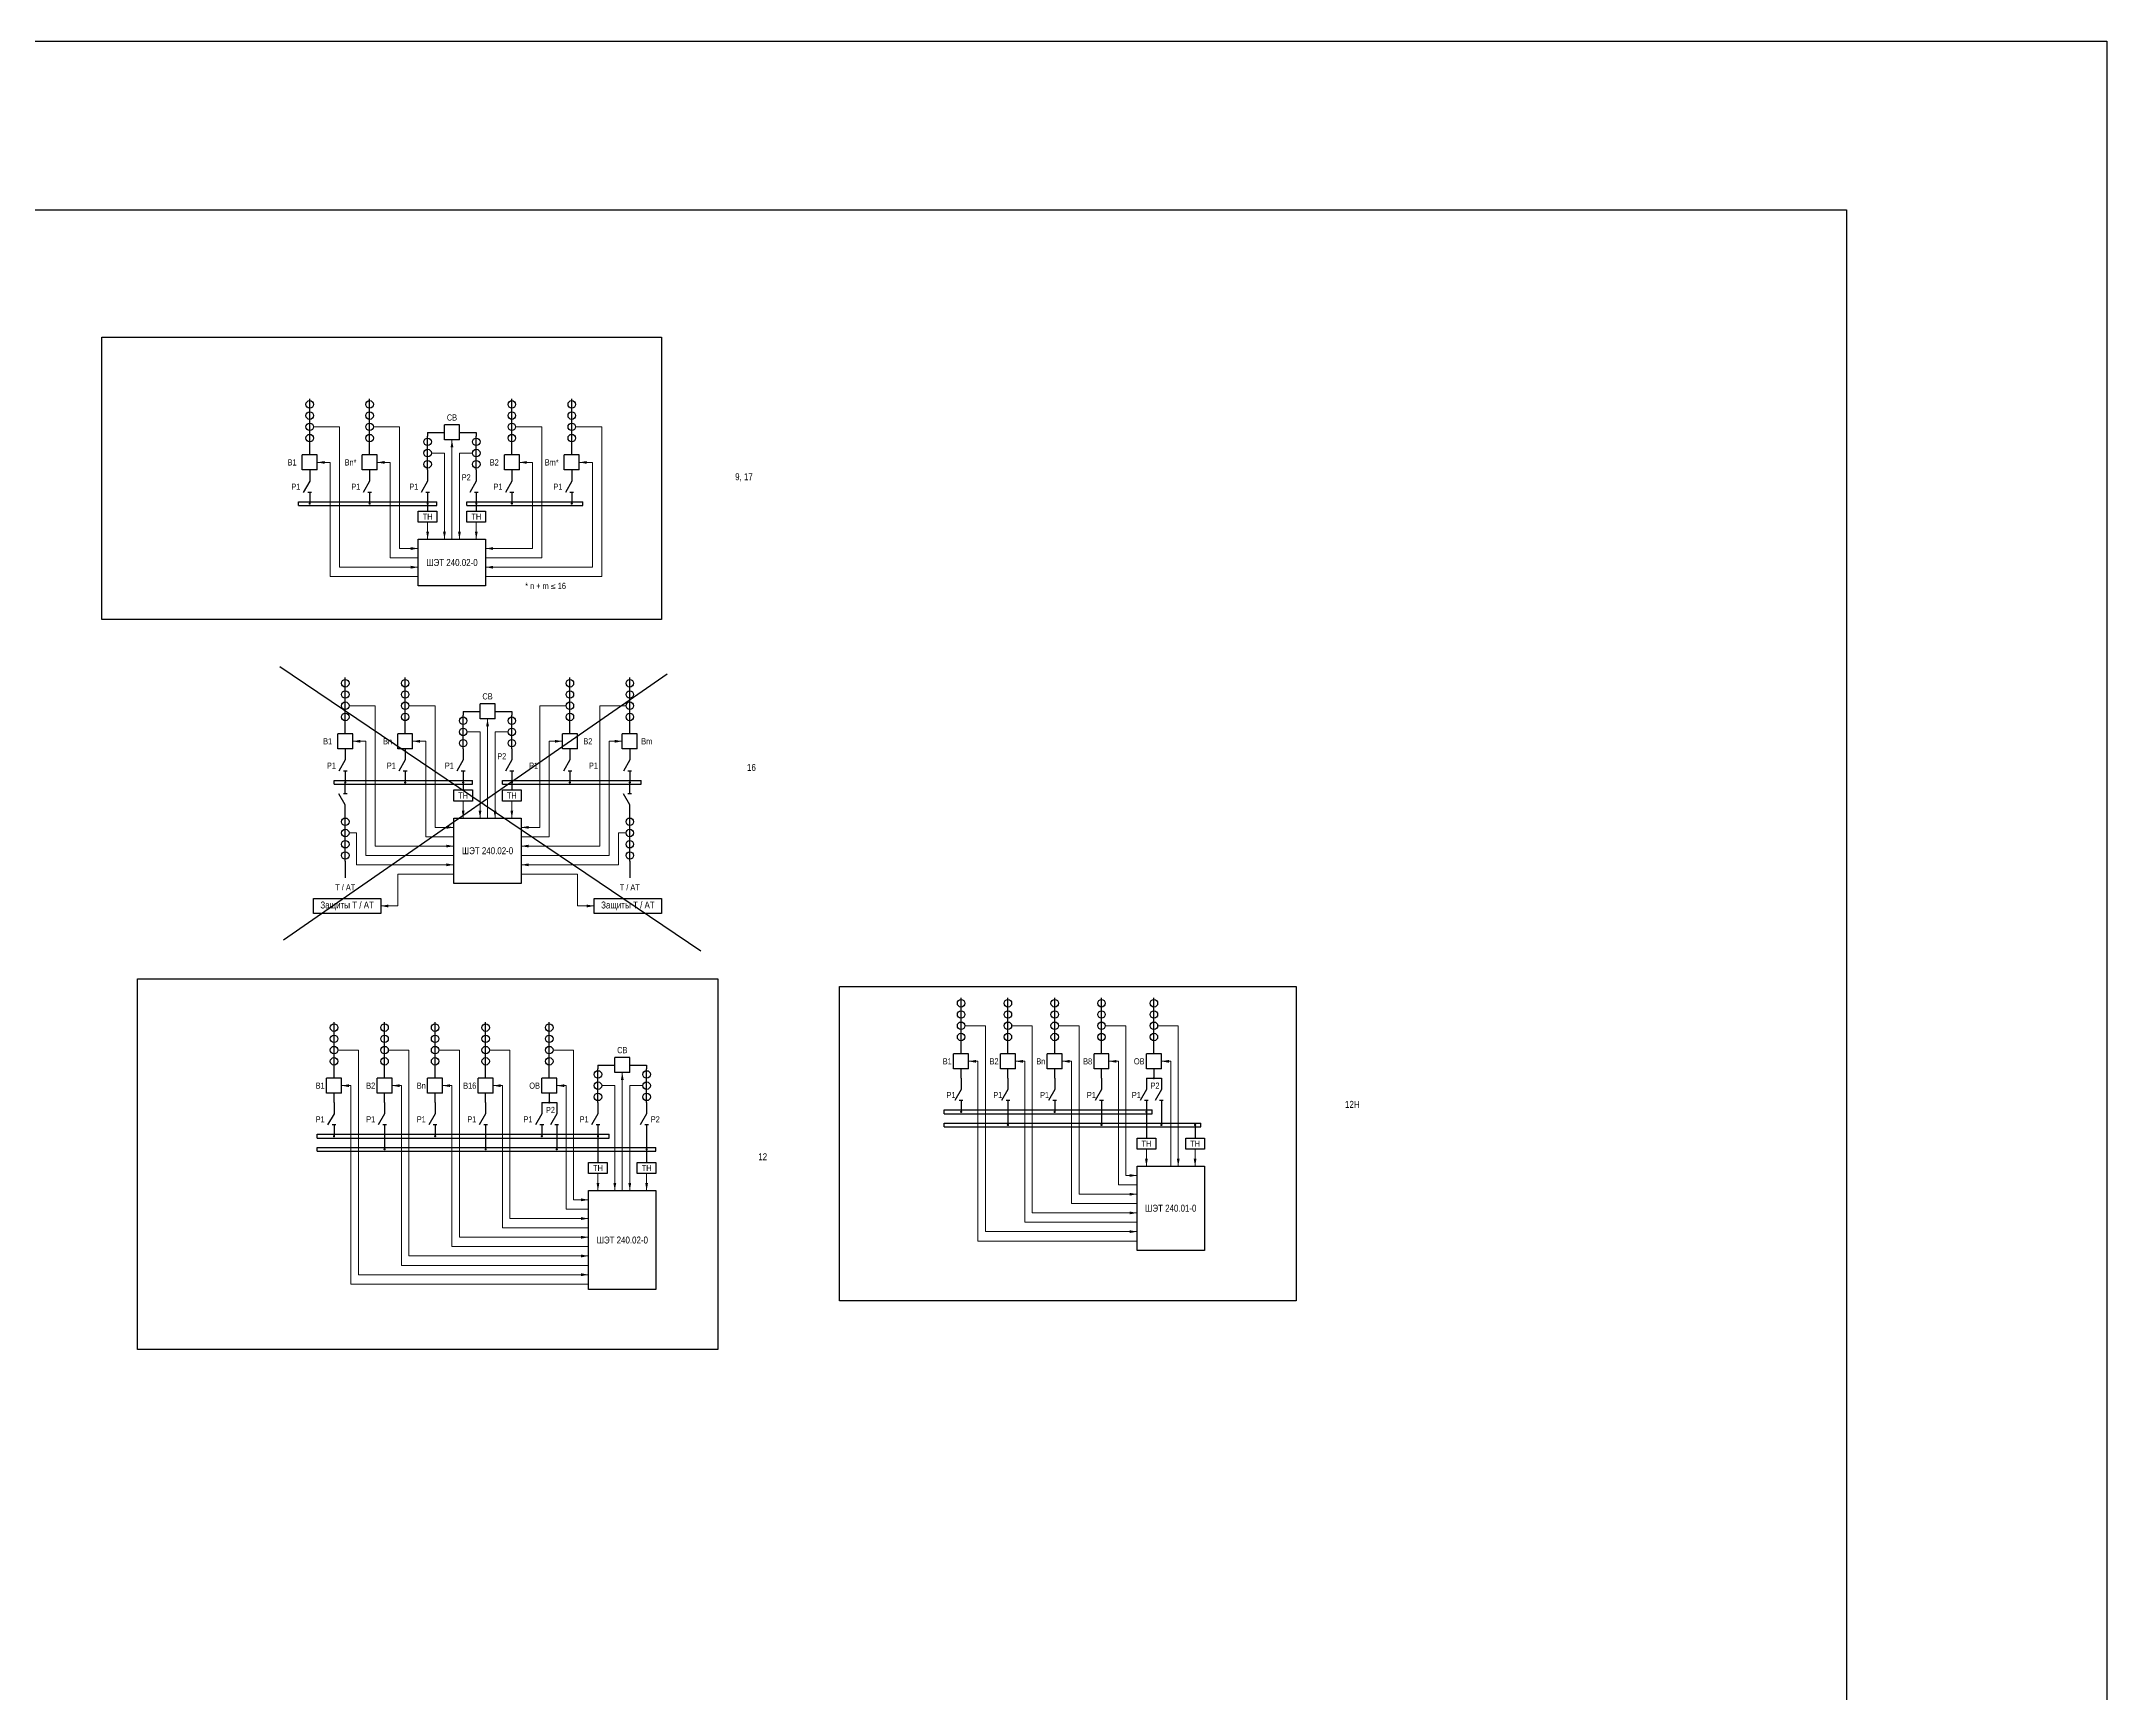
# Model space of a CAD drawing. Header units: millimetres. Extents: x -2550 to 7325, y -3772 to 3128.
# Drawn here: x 2150 to 3253, y 2245 to 3128 of the extents above; entities that cross this region are included whole.
import ezdxf
from ezdxf.enums import TextEntityAlignment as Align

# ---------------------------------------------------------------- set-up
doc = ezdxf.new("R2010")
doc.units = ezdxf.units.MM
doc.layers.add('Основная', color=7, linetype='Continuous', lineweight=30)
doc.layers.add('Тонкая', color=7, linetype='Continuous', lineweight=18)
doc.styles.add('Narrow', font='ARIALN.TTF')
doc.styles.add('Вывод', font='tahoma.ttf', dxfattribs={"height": 2.5})
doc.styles.add('Компонент', font='ARIALN.TTF', dxfattribs={"height": 3.5})

# ---------------------------------------------------------------- blocks, each defined once
blk = doc.blocks.new('*U100')
at = {"color": 0, "linetype": 'ByBlock'}
for p, q in [((0, 0), (74, 0)), ((0, -2), (0, 0)), ((74, -2), (74, 0)), ((0, -2), (74, -2))]:
    blk.add_line(p, q, dxfattribs=at)
at = {"layer": 'Основная', "style": 'Компонент'}
blk.add_attdef('ОШ', text='', height=3.5, dxfattribs=at).set_placement((6, 4), align=Align.MIDDLE_CENTER)
blk = doc.blocks.new('*U37')
at = {"color": 0, "linetype": 'ByBlock'}
for p, q in [((0, 0), (-8, 0)), ((-8, -8), (-8, 0)), ((0, -8), (0, 0)), ((0, -8), (-8, -8))]:
    blk.add_line(p, q, dxfattribs=at)
at = {"layer": 'Основная', "style": 'Компонент'}
blk.add_attdef('ОУ', text='', height=3.5, dxfattribs=at).set_placement((-15, -3), align=Align.MIDDLE_CENTER)
blk = doc.blocks.new('*U18')
at = {"color": 0, "linetype": 'ByBlock'}
blk.add_line((0, 0), (6, 3.4), dxfattribs=at)
blk = doc.blocks.new('*U10')
at = {"color": 0}
blk.add_line((0, -1), (0, 1), dxfattribs=at)
blk = doc.blocks.new('*U36')
at = {"color": 0, "linetype": 'ByBlock'}
for p, q in [((0, 9), (0, 3)), ((0, -3), (0, -9))]:
    blk.add_line(p, q, dxfattribs=at)
at = {"color": 0, "linetype": 'ByBlock', "ltscale": 0.25, "xscale": -1, "rotation": 90}
for name, p in [('*U18', (0, 3)), ('*U10', (0, -3))]:
    blk.add_blockref(name, p, dxfattribs=at)
at = {"layer": 'Основная'}
for tag, height, style, p in [('ОУ', 3.5, 'Компонент', (-12, 0)), ('В2', 2.5, 'Вывод', (2, 7)), ('В1', 2.5, 'Вывод', (2, -7))]:
    blk.add_attdef(tag, text='', height=height, dxfattribs=dict(at, style=style)).set_placement(p, align=Align.MIDDLE_CENTER)
blk = doc.blocks.new('*U38')
at = {"linetype": 'ByBlock'}
blk.add_circle((0, 0), 2, dxfattribs=at)
at = {"layer": 'Основная', "color": 0, "linetype": 'ByBlock', "lineweight": -2}
blk.add_line((0, -3), (0, 3), dxfattribs=at)
at = {"layer": 'Основная', "linetype": 'ByBlock', "style": 'Компонент'}
blk.add_attdef('ОУ', text='', height=3.5, dxfattribs=at).set_placement((-6, 0), align=Align.MIDDLE_CENTER)
blk = doc.blocks.new('*U99')
at = {"color": 0, "linetype": 'ByBlock'}
for p, q in [((0, 3), (0, 9)), ((0, -9), (0, -3))]:
    blk.add_line(p, q, dxfattribs=at)
at = {"color": 0, "linetype": 'ByBlock', "ltscale": 0.25, "rotation": 89.99999999999999}
for name, p in [('*U18', (0, -3)), ('*U10', (0, 3))]:
    blk.add_blockref(name, p, dxfattribs=at)
at = {"layer": 'Основная'}
for tag, height, style, p in [('ОУ', 3.5, 'Компонент', (-12, 0)), ('В1', 2.5, 'Вывод', (2, 7)), ('В2', 2.5, 'Вывод', (2, -7))]:
    blk.add_attdef(tag, text='', height=height, dxfattribs=dict(at, style=style)).set_placement(p, align=Align.MIDDLE_CENTER)
blk = doc.blocks.new('*U101')
at = {"color": 0, "linetype": 'ByBlock'}
for p, q in [((0, 0), (62, 0)), ((0, -2), (0, 0)), ((62, -2), (62, 0)), ((0, -2), (62, -2))]:
    blk.add_line(p, q, dxfattribs=at)
at = {"layer": 'Основная', "style": 'Компонент'}
blk.add_attdef('ОШ', text='', height=3.5, dxfattribs=at).set_placement((6, 4), align=Align.MIDDLE_CENTER)
blk = doc.blocks.new('*U156')
at = {"color": 0, "linetype": 'ByBlock'}
for p, q in [((0, 0), (156, 0)), ((0, -2), (0, 0)), ((156, -2), (156, 0)), ((0, -2), (156, -2))]:
    blk.add_line(p, q, dxfattribs=at)
at = {"layer": 'Основная', "style": 'Компонент'}
blk.add_attdef('ОШ', text='', height=3.5, dxfattribs=at).set_placement((6, 4), align=Align.MIDDLE_CENTER)
blk = doc.blocks.new('*U157')
at = {"color": 0, "linetype": 'ByBlock'}
for p, q in [((0, 0), (181, 0)), ((0, -2), (0, 0)), ((181, -2), (181, 0)), ((0, -2), (181, -2))]:
    blk.add_line(p, q, dxfattribs=at)
at = {"layer": 'Основная', "style": 'Компонент'}
blk.add_attdef('ОШ', text='', height=3.5, dxfattribs=at).set_placement((6, 4), align=Align.MIDDLE_CENTER)
blk = doc.blocks.new('*U192')
at = {"color": 0, "linetype": 'ByBlock'}
for p, q in [((0, 0), (111, 0)), ((0, -2), (0, 0)), ((111, -2), (111, 0)), ((0, -2), (111, -2))]:
    blk.add_line(p, q, dxfattribs=at)
at = {"layer": 'Основная', "style": 'Компонент'}
blk.add_attdef('ОШ', text='', height=3.5, dxfattribs=at).set_placement((6, 4), align=Align.MIDDLE_CENTER)
blk = doc.blocks.new('*U193')
at = {"color": 0, "linetype": 'ByBlock'}
for p, q in [((0, 0), (137, 0)), ((0, -2), (0, 0)), ((137, -2), (137, 0)), ((0, -2), (137, -2))]:
    blk.add_line(p, q, dxfattribs=at)
at = {"layer": 'Основная', "style": 'Компонент'}
blk.add_attdef('ОШ', text='', height=3.5, dxfattribs=at).set_placement((6, 4), align=Align.MIDDLE_CENTER)

msp = doc.modelspace()

# ---------------------------------------------------------------- linework, layer by layer
at = {"layer": 'Основная'}
for points in [[(-1638, 3128), (3253, 3128), (3253, -1754), (-1638, -1754)], [(1227, 3038), (3114, 3038), (3114, 1524), (1227, 1524)], [(2351, 2877), (2361, 2877), (2361, 2871), (2351, 2871)], [(2377, 2877), (2387, 2877), (2387, 2871), (2377, 2871)], [(2351, 2862), (2387, 2862), (2387, 2837), (2351, 2837)], [(2370, 2728), (2380, 2728), (2380, 2722), (2370, 2722)], [(2396, 2728), (2406, 2728), (2406, 2722), (2396, 2722)], [(2370, 2713), (2406, 2713), (2406, 2678), (2370, 2678)], [(2295, 2670), (2331, 2670), (2331, 2662), (2295, 2662)], [(2445, 2670), (2481, 2670), (2481, 2662), (2445, 2662)], [(2735, 2542), (2745, 2542), (2745, 2536), (2735, 2536)], [(2761, 2542), (2771, 2542), (2771, 2536), (2761, 2536)], [(2442, 2529), (2452, 2529), (2452, 2523), (2442, 2523)], [(2468, 2529), (2478, 2529), (2478, 2523), (2468, 2523)], [(2735, 2527), (2771, 2527), (2771, 2482), (2735, 2482)], [(2442, 2514), (2478, 2514), (2478, 2461), (2442, 2461)]]:
    msp.add_lwpolyline(points, close=True, dxfattribs=at)
at = {"layer": 'Основная', "color": 4}
for points in [[(2182, 2970), (2481, 2970), (2481, 2819), (2182, 2819)], [(2201, 2627), (2511, 2627), (2511, 2429), (2201, 2429)]]:
    msp.add_lwpolyline(points, close=True, dxfattribs=at)
at = {"layer": 'Основная'}
for points in [[(2293, 2907), (2293, 2913)], [(2325, 2907), (2325, 2913)], [(2356, 2919), (2365, 2919)], [(2356, 2919), (2356, 2917)], [(2373, 2919), (2382, 2919)], [(2382, 2919), (2382, 2917)], [(2401, 2907), (2401, 2913)], [(2433, 2907), (2433, 2913)], [(2356, 2881), (2356, 2877)], [(2382, 2881), (2382, 2877)], [(2375, 2770), (2384, 2770)], [(2375, 2770), (2375, 2768)], [(2392, 2770), (2401, 2770)], [(2401, 2770), (2401, 2768)], [(2312, 2758), (2312, 2764)], [(2344, 2758), (2344, 2764)], [(2432, 2758), (2432, 2764)], [(2464, 2758), (2464, 2764)], [(2375, 2732), (2375, 2728)], [(2401, 2732), (2401, 2728)], [(2312, 2690), (2312, 2681)], [(2464, 2690), (2464, 2681)], [(2641, 2587), (2641, 2593)], [(2666, 2587), (2666, 2593)], [(2691, 2587), (2691, 2593)], [(2716, 2587), (2716, 2593)], [(2744, 2587), (2744, 2593)], [(2306, 2574), (2306, 2580)], [(2333, 2574), (2333, 2580)], [(2360, 2574), (2360, 2580)], [(2387, 2574), (2387, 2580)], [(2421, 2574), (2421, 2580)], [(2447, 2581), (2456, 2581)], [(2447, 2581), (2447, 2579)], [(2464, 2581), (2473, 2581)], [(2473, 2581), (2473, 2579)], [(2641, 2574), (2641, 2579)], [(2666, 2574), (2666, 2579)], [(2691, 2574), (2691, 2579)], [(2716, 2574), (2716, 2579)], [(2740, 2574), (2748, 2574)], [(2744, 2579), (2744, 2574)], [(2306, 2561), (2306, 2566)], [(2333, 2561), (2333, 2566)], [(2360, 2561), (2360, 2566)], [(2387, 2561), (2387, 2566)], [(2417, 2561), (2425, 2561)], [(2421, 2566), (2421, 2561)], [(2666, 2556), (2666, 2549)], [(2716, 2556), (2716, 2549)], [(2740, 2556), (2740, 2542)], [(2748, 2556), (2748, 2549)], [(2766, 2549), (2766, 2542)], [(2333, 2543), (2333, 2536)], [(2387, 2543), (2387, 2536)], [(2425, 2543), (2425, 2536)], [(2447, 2543), (2447, 2529)], [(2473, 2543), (2473, 2529)]]:
    msp.add_lwpolyline(points, dxfattribs=at)
at = {"layer": 'Основная', "ltscale": 0.25, "const_width": 0.6}
for points in [[(2292.7, 2881, 1), (2293.3, 2881, 1)], [(2292.7, 2881, -1), (2293.3, 2881, -1)], [(2324.7, 2881, 1), (2325.3, 2881, 1)], [(2324.7, 2881, -1), (2325.3, 2881, -1)], [(2355.7, 2881, 1), (2356.3, 2881, 1)], [(2381.7, 2881, 1), (2382.3, 2881, 1)], [(2400.7, 2881, 1), (2401.3, 2881, 1)], [(2400.7, 2881, -1), (2401.3, 2881, -1)], [(2432.7, 2881, 1), (2433.3, 2881, 1)], [(2432.7, 2881, -1), (2433.3, 2881, -1)], [(2311.7, 2732, 1), (2312.3, 2732, 1)], [(2311.7, 2732, -1), (2312.3, 2732, -1)], [(2343.7, 2732, 1), (2344.3, 2732, 1)], [(2343.7, 2732, -1), (2344.3, 2732, -1)], [(2374.7, 2732, 1), (2375.3, 2732, 1)], [(2400.7, 2732, 1), (2401.3, 2732, 1)], [(2431.7, 2732, 1), (2432.3, 2732, 1)], [(2431.7, 2732, -1), (2432.3, 2732, -1)], [(2463.7, 2732, 1), (2464.3, 2732, 1)], [(2463.7, 2732, -1), (2464.3, 2732, -1)], [(2743.7, 2574, 1), (2744.3, 2574, 1)], [(2743.7, 2574, -1), (2744.3, 2574, -1)], [(2420.7, 2561, 1), (2421.3, 2561, 1)], [(2420.7, 2561, -1), (2421.3, 2561, -1)], [(2640.7, 2556, 1), (2641.3, 2556, 1)], [(2665.7, 2549, 1), (2666.3, 2549, 1)], [(2665.7, 2549, -1), (2666.3, 2549, -1)], [(2690.7, 2556, 1), (2691.3, 2556, 1)], [(2690.7, 2556, -1), (2691.3, 2556, -1)], [(2715.7, 2549, 1), (2716.3, 2549, 1)], [(2715.7, 2549, -1), (2716.3, 2549, -1)], [(2739.7, 2556, 1), (2740.3, 2556, 1)], [(2739.7, 2556, 1), (2740.3, 2556, 1)], [(2739.7, 2556, -1), (2740.3, 2556, -1)], [(2747.7, 2549, 1), (2748.3, 2549, 1)], [(2747.7, 2549, -1), (2748.3, 2549, -1)], [(2765.7, 2549, 1), (2766.3, 2549, 1)], [(2305.7, 2543, 1), (2306.3, 2543, 1)], [(2359.7, 2543, 1), (2360.3, 2543, 1)], [(2359.7, 2543, -1), (2360.3, 2543, -1)], [(2416.7, 2543, 1), (2417.3, 2543, 1)], [(2416.7, 2543, -1), (2417.3, 2543, -1)], [(2446.7, 2543, 1), (2447.3, 2543, 1)], [(2332.7, 2536, 1), (2333.3, 2536, 1)], [(2332.7, 2536, -1), (2333.3, 2536, -1)], [(2386.7, 2536, 1), (2387.3, 2536, 1)], [(2386.7, 2536, -1), (2387.3, 2536, -1)], [(2424.7, 2536, 1), (2425.3, 2536, 1)], [(2424.7, 2536, -1), (2425.3, 2536, -1)], [(2472.7, 2536, 1), (2473.3, 2536, 1)]]:
    msp.add_lwpolyline(points, format="xyb", close=True, dxfattribs=at)
at = {"layer": 'Основная', "color": 1}
for points in [[(2277, 2794), (2502, 2642)], [(2279, 2648), (2484, 2790)]]:
    msp.add_lwpolyline(points, dxfattribs=at)
msp.add_lwpolyline([(2576, 2623), (2820, 2623), (2820, 2455), (2576, 2455)], close=True, dxfattribs=at)
at = {"layer": 'Тонкая'}
for points in [[(2295, 2922), (2309, 2922)], [(2309, 2922), (2309, 2847)], [(2327, 2922), (2341, 2922)], [(2341, 2922), (2341, 2857)], [(2369, 2862), (2369, 2915)], [(2403, 2922), (2417, 2922)], [(2417, 2922), (2417, 2852)], [(2435, 2922), (2449, 2922)], [(2449, 2922), (2449, 2842)], [(2297, 2903), (2304, 2903)], [(2304, 2903), (2304, 2842)], [(2329, 2903), (2336, 2903)], [(2336, 2903), (2336, 2852)], [(2358, 2908), (2365, 2908)], [(2365, 2908), (2365, 2862)], [(2380, 2908), (2373, 2908)], [(2373, 2908), (2373, 2862)], [(2405, 2903), (2412, 2903)], [(2412, 2903), (2412, 2857)], [(2437, 2903), (2444, 2903)], [(2444, 2903), (2444, 2847)], [(2356, 2862), (2356, 2871)], [(2382, 2862), (2382, 2871)], [(2309, 2847), (2351, 2847)], [(2336, 2852), (2351, 2852)], [(2341, 2857), (2351, 2857)], [(2412, 2857), (2387, 2857)], [(2417, 2852), (2387, 2852)], [(2444, 2847), (2387, 2847)], [(2304, 2842), (2351, 2842)], [(2449, 2842), (2387, 2842)], [(2314, 2773), (2328, 2773)], [(2328, 2773), (2328, 2698)], [(2346, 2773), (2360, 2773)], [(2360, 2773), (2360, 2708)], [(2430, 2773), (2416, 2773)], [(2416, 2773), (2416, 2708)], [(2462, 2773), (2448, 2773)], [(2448, 2773), (2448, 2698)], [(2377, 2759), (2384, 2759)], [(2384, 2759), (2384, 2713)], [(2388, 2713), (2388, 2766)], [(2399, 2759), (2392, 2759)], [(2392, 2759), (2392, 2713)], [(2316, 2754), (2323, 2754)], [(2323, 2754), (2323, 2693)], [(2348, 2754), (2355, 2754)], [(2355, 2754), (2355, 2703)], [(2428, 2754), (2421, 2754)], [(2421, 2754), (2421, 2703)], [(2460, 2754), (2453, 2754)], [(2453, 2754), (2453, 2693)], [(2375, 2713), (2375, 2722)], [(2401, 2713), (2401, 2722)], [(2314, 2705), (2318, 2705)], [(2318, 2705), (2318, 2688)], [(2360, 2708), (2370, 2708)], [(2416, 2708), (2406, 2708)], [(2462, 2705), (2458, 2705)], [(2458, 2705), (2458, 2688)], [(2323, 2693), (2370, 2693)], [(2328, 2698), (2370, 2698)], [(2355, 2703), (2370, 2703)], [(2421, 2703), (2406, 2703)], [(2448, 2698), (2406, 2698)], [(2453, 2693), (2406, 2693)], [(2318, 2688), (2370, 2688)], [(2340, 2666), (2340, 2683)], [(2340, 2683), (2370, 2683)], [(2458, 2688), (2406, 2688)], [(2436, 2683), (2406, 2683)], [(2436, 2666), (2436, 2683)], [(2340, 2666), (2331, 2666)], [(2436, 2666), (2445, 2666)], [(2643, 2602), (2654, 2602)], [(2654, 2602), (2654, 2492)], [(2668, 2602), (2679, 2602)], [(2679, 2602), (2679, 2502)], [(2693, 2602), (2704, 2602)], [(2704, 2602), (2704, 2512)], [(2718, 2602), (2729, 2602)], [(2729, 2602), (2729, 2522)], [(2746, 2602), (2757, 2602)], [(2757, 2602), (2757, 2527)], [(2308, 2589), (2319, 2589)], [(2319, 2589), (2319, 2469)], [(2335, 2589), (2346, 2589)], [(2346, 2589), (2346, 2479)], [(2362, 2589), (2373, 2589)], [(2373, 2589), (2373, 2489)], [(2389, 2589), (2400, 2589)], [(2400, 2589), (2400, 2499)], [(2423, 2589), (2434, 2589)], [(2434, 2589), (2434, 2509)], [(2645, 2583), (2650, 2583)], [(2650, 2583), (2650, 2487)], [(2670, 2583), (2675, 2583)], [(2675, 2583), (2675, 2497)], [(2695, 2583), (2700, 2583)], [(2700, 2583), (2700, 2507)], [(2720, 2583), (2725, 2583)], [(2725, 2583), (2725, 2517)], [(2748, 2583), (2753, 2583)], [(2753, 2583), (2753, 2527)], [(2460, 2514), (2460, 2577)], [(2310, 2570), (2315, 2570)], [(2315, 2570), (2315, 2464)], [(2337, 2570), (2342, 2570)], [(2342, 2570), (2342, 2474)], [(2364, 2570), (2369, 2570)], [(2369, 2570), (2369, 2484)], [(2391, 2570), (2396, 2570)], [(2396, 2570), (2396, 2494)], [(2425, 2570), (2430, 2570)], [(2430, 2570), (2430, 2504)], [(2449, 2570), (2456, 2570)], [(2456, 2570), (2456, 2514)], [(2471, 2570), (2464, 2570)], [(2464, 2570), (2464, 2514)], [(2740, 2527), (2740, 2536)], [(2766, 2527), (2766, 2536)], [(2447, 2514), (2447, 2523)], [(2473, 2514), (2473, 2523)], [(2725, 2517), (2735, 2517)], [(2729, 2522), (2735, 2522)], [(2434, 2509), (2442, 2509)], [(2700, 2507), (2735, 2507)], [(2704, 2512), (2735, 2512)], [(2396, 2494), (2442, 2494)], [(2400, 2499), (2442, 2499)], [(2430, 2504), (2442, 2504)], [(2675, 2497), (2735, 2497)], [(2679, 2502), (2735, 2502)], [(2369, 2484), (2442, 2484)], [(2373, 2489), (2442, 2489)], [(2650, 2487), (2735, 2487)], [(2654, 2492), (2735, 2492)], [(2342, 2474), (2442, 2474)], [(2346, 2479), (2442, 2479)], [(2315, 2464), (2442, 2464)], [(2319, 2469), (2442, 2469)]]:
    msp.add_lwpolyline(points, dxfattribs=at)
at = {"layer": 'Тонкая', "ltscale": 0.3}
for points in [[(2369, 2915, 0, 1.5, 0), (2369, 2911, 0, 0, 0)], [(2297, 2903, 0, 1.5, 0), (2301, 2903, 0, 0, 0)], [(2329, 2903, 0, 1.5, 0), (2333, 2903, 0, 0, 0)], [(2405, 2903, 0, 1.5, 0), (2409, 2903, 0, 0, 0)], [(2437, 2903, 0, 1.5, 0), (2441, 2903, 0, 0, 0)], [(2356, 2862, 0, 1.5, 0), (2356, 2866, 0, 0, 0)], [(2365, 2862, 0, 1.5, 0), (2365, 2866, 0, 0, 0)], [(2373, 2862, 0, 1.5, 0), (2373, 2866, 0, 0, 0)], [(2382, 2862, 0, 1.5, 0), (2382, 2866, 0, 0, 0)], [(2351, 2857, 0, 1.5, 0), (2347, 2857, 0, 0, 0)], [(2351, 2847, 0, 1.5, 0), (2347, 2847, 0, 0, 0)], [(2387, 2857, 0, 1.5, 0), (2391, 2857, 0, 0, 0)], [(2387, 2847, 0, 1.5, 0), (2391, 2847, 0, 0, 0)], [(2388, 2766, 0, 1.5, 0), (2388, 2762, 0, 0, 0)], [(2316, 2754, 0, 1.5, 0), (2320, 2754, 0, 0, 0)], [(2348, 2754, 0, 1.5, 0), (2352, 2754, 0, 0, 0)], [(2428, 2754, 0, 1.5, 0), (2424, 2754, 0, 0, 0)], [(2460, 2754, 0, 1.5, 0), (2456, 2754, 0, 0, 0)], [(2375, 2713, 0, 1.5, 0), (2375, 2717, 0, 0, 0)], [(2384, 2713, 0, 1.5, 0), (2384, 2717, 0, 0, 0)], [(2392, 2713, 0, 1.5, 0), (2392, 2717, 0, 0, 0)], [(2401, 2713, 0, 1.5, 0), (2401, 2717, 0, 0, 0)], [(2370, 2708, 0, 1.5, 0), (2366, 2708, 0, 0, 0)], [(2406, 2708, 0, 1.5, 0), (2410, 2708, 0, 0, 0)], [(2370, 2698, 0, 1.5, 0), (2366, 2698, 0, 0, 0)], [(2406, 2698, 0, 1.5, 0), (2410, 2698, 0, 0, 0)], [(2370, 2688, 0, 1.5, 0), (2366, 2688, 0, 0, 0)], [(2406, 2688, 0, 1.5, 0), (2410, 2688, 0, 0, 0)], [(2331, 2666, 0, 1.5, 0), (2335, 2666, 0, 0, 0)], [(2445, 2666, 0, 1.5, 0), (2441, 2666, 0, 0, 0)], [(2645, 2583, 0, 1.5, 0), (2649, 2583, 0, 0, 0)], [(2670, 2583, 0, 1.5, 0), (2674, 2583, 0, 0, 0)], [(2695, 2583, 0, 1.5, 0), (2699, 2583, 0, 0, 0)], [(2720, 2583, 0, 1.5, 0), (2724, 2583, 0, 0, 0)], [(2748, 2583, 0, 1.5, 0), (2752, 2583, 0, 0, 0)], [(2460, 2577, 0, 1.5, 0), (2460, 2573, 0, 0, 0)], [(2310, 2570, 0, 1.5, 0), (2314, 2570, 0, 0, 0)], [(2337, 2570, 0, 1.5, 0), (2341, 2570, 0, 0, 0)], [(2364, 2570, 0, 1.5, 0), (2368, 2570, 0, 0, 0)], [(2391, 2570, 0, 1.5, 0), (2395, 2570, 0, 0, 0)], [(2425, 2570, 0, 1.5, 0), (2429, 2570, 0, 0, 0)], [(2740, 2527, 0, 1.5, 0), (2740, 2531, 0, 0, 0)], [(2757, 2527, 0, 1.5, 0), (2757, 2531, 0, 0, 0)], [(2766, 2527, 0, 1.5, 0), (2766, 2531, 0, 0, 0)], [(2447, 2514, 0, 1.5, 0), (2447, 2518, 0, 0, 0)], [(2456, 2514, 0, 1.5, 0), (2456, 2518, 0, 0, 0)], [(2464, 2514, 0, 1.5, 0), (2464, 2518, 0, 0, 0)], [(2473, 2514, 0, 1.5, 0), (2473, 2518, 0, 0, 0)], [(2735, 2522, 0, 1.5, 0), (2731, 2522, 0, 0, 0)], [(2442, 2509, 0, 1.5, 0), (2438, 2509, 0, 0, 0)], [(2735, 2512, 0, 1.5, 0), (2731, 2512, 0, 0, 0)], [(2442, 2499, 0, 1.5, 0), (2438, 2499, 0, 0, 0)], [(2735, 2502, 0, 1.5, 0), (2731, 2502, 0, 0, 0)], [(2442, 2489, 0, 1.5, 0), (2438, 2489, 0, 0, 0)], [(2735, 2492, 0, 1.5, 0), (2731, 2492, 0, 0, 0)], [(2442, 2479, 0, 1.5, 0), (2438, 2479, 0, 0, 0)], [(2442, 2469, 0, 1.5, 0), (2438, 2469, 0, 0, 0)]]:
    msp.add_lwpolyline(points, format="xyseb", dxfattribs=at)

# ---------------------------------------------------------------- block references
at = {"layer": 'Основная', "ltscale": 0.25}
for name, p in [('*U38', (2293, 2934)), ('*U38', (2325, 2934)), ('*U38', (2401, 2934)), ('*U38', (2433, 2934)), ('*U38', (2293, 2928)), ('*U38', (2293, 2922)), ('*U38', (2325, 2928)), ('*U38', (2325, 2922)), ('*U38', (2401, 2928)), ('*U38', (2401, 2922)), ('*U38', (2433, 2928)), ('*U38', (2433, 2922)), ('*U38', (2293, 2916)), ('*U38', (2325, 2916)), ('*U38', (2356, 2914)), ('*U37', (2373, 2923)), ('*U38', (2382, 2914)), ('*U38', (2401, 2916)), ('*U38', (2433, 2916)), ('*U37', (2297, 2907)), ('*U37', (2329, 2907)), ('*U38', (2356, 2908)), ('*U38', (2356, 2902)), ('*U38', (2382, 2908)), ('*U38', (2382, 2902)), ('*U37', (2405, 2907)), ('*U37', (2437, 2907)), ('*U36', (2293, 2890)), ('*U36', (2325, 2890)), ('*U36', (2356, 2890)), ('*U36', (2382, 2890)), ('*U36', (2401, 2890)), ('*U36', (2433, 2890)), ('*U100', (2287, 2882)), ('*U101', (2377, 2882)), ('*U38', (2312, 2785)), ('*U38', (2312, 2779)), ('*U38', (2344, 2785)), ('*U38', (2344, 2779)), ('*U38', (2432, 2785)), ('*U38', (2432, 2779)), ('*U38', (2464, 2785)), ('*U38', (2464, 2779)), ('*U38', (2312, 2773)), ('*U38', (2312, 2767)), ('*U38', (2344, 2773)), ('*U38', (2344, 2767)), ('*U37', (2392, 2774)), ('*U38', (2432, 2773)), ('*U38', (2432, 2767)), ('*U38', (2464, 2773)), ('*U38', (2464, 2767)), ('*U38', (2375, 2765)), ('*U38', (2375, 2759)), ('*U38', (2401, 2765)), ('*U38', (2401, 2759)), ('*U37', (2316, 2758)), ('*U36', (2312, 2741)), ('*U37', (2348, 2758)), ('*U36', (2344, 2741)), ('*U36', (2375, 2741)), ('*U38', (2375, 2753)), ('*U36', (2401, 2741)), ('*U38', (2401, 2753)), ('*U37', (2436, 2758)), ('*U36', (2432, 2741)), ('*U37', (2468, 2758)), ('*U36', (2464, 2741)), ('*U100', (2306, 2733)), ('*U99', (2312, 2723)), ('*U100', (2396, 2733)), ('*U99', (2464, 2723)), ('*U38', (2312, 2711)), ('*U38', (2312, 2705)), ('*U38', (2464, 2711)), ('*U38', (2464, 2705)), ('*U38', (2312, 2699)), ('*U38', (2312, 2693)), ('*U38', (2464, 2699)), ('*U38', (2464, 2693)), ('*U38', (2641, 2614)), ('*U38', (2666, 2614)), ('*U38', (2691, 2614)), ('*U38', (2716, 2614)), ('*U38', (2744, 2614)), ('*U38', (2306, 2601)), ('*U38', (2333, 2601)), ('*U38', (2360, 2601)), ('*U38', (2387, 2601)), ('*U38', (2421, 2601)), ('*U38', (2641, 2608)), ('*U38', (2641, 2602)), ('*U38', (2666, 2608)), ('*U38', (2666, 2602)), ('*U38', (2691, 2608)), ('*U38', (2691, 2602)), ('*U38', (2716, 2608)), ('*U38', (2716, 2602)), ('*U38', (2744, 2608)), ('*U38', (2744, 2602)), ('*U38', (2306, 2595)), ('*U38', (2333, 2595)), ('*U38', (2360, 2595)), ('*U38', (2387, 2595)), ('*U38', (2421, 2595)), ('*U38', (2641, 2596)), ('*U38', (2666, 2596)), ('*U38', (2691, 2596)), ('*U38', (2716, 2596)), ('*U38', (2744, 2596)), ('*U38', (2306, 2589)), ('*U38', (2306, 2583)), ('*U38', (2333, 2589)), ('*U38', (2333, 2583)), ('*U38', (2360, 2589)), ('*U38', (2360, 2583)), ('*U38', (2387, 2589)), ('*U38', (2387, 2583)), ('*U38', (2421, 2589)), ('*U38', (2421, 2583)), ('*U37', (2464, 2585)), ('*U37', (2645, 2587)), ('*U37', (2670, 2587)), ('*U37', (2695, 2587)), ('*U37', (2720, 2587)), ('*U37', (2748, 2587)), ('*U37', (2310, 2574)), ('*U37', (2337, 2574)), ('*U37', (2364, 2574)), ('*U37', (2391, 2574)), ('*U37', (2425, 2574)), ('*U38', (2447, 2576)), ('*U38', (2447, 2570)), ('*U38', (2473, 2576)), ('*U38', (2473, 2570)), ('*U36', (2641, 2565)), ('*U36', (2666, 2565)), ('*U36', (2691, 2565)), ('*U36', (2716, 2565)), ('*U36', (2740, 2565)), ('*U36', (2748, 2565)), ('*U36', (2306, 2552)), ('*U36', (2333, 2552)), ('*U36', (2360, 2552)), ('*U36', (2387, 2552)), ('*U36', (2417, 2552)), ('*U36', (2425, 2552)), ('*U36', (2447, 2552)), ('*U38', (2447, 2564)), ('*U36', (2473, 2552)), ('*U38', (2473, 2564)), ('*U192', (2632, 2557)), ('*U193', (2632, 2550)), ('*U156', (2297, 2544)), ('*U157', (2297, 2537))]:
    msp.add_blockref(name, p, dxfattribs=at)

# ---------------------------------------------------------------- texts
at = {"layer": 'Основная', "style": 'Narrow'}
for s, p in [('СВ', (2369, 2927)), ('СВ', (2388, 2778)), ('Т / АТ', (2312, 2676)), ('Т / АТ', (2464, 2676)), ('СВ', (2460, 2589))]:
    msp.add_text(s, height=3.3, dxfattribs=at).set_placement(p, align=Align.MIDDLE_CENTER)
for s, p in [('В1', (2286, 2903)), ('Вn*', (2318, 2903)), ('В2', (2394, 2903)), ('Вm*', (2426, 2903)), ('Р1', (2288, 2890)), ('Р1', (2320, 2890)), ('Р1', (2351, 2890)), ('Р2', (2379, 2895)), ('Р1', (2396, 2890)), ('Р1', (2428, 2890)), ('В1', (2305, 2754)), ('Вn', (2337, 2754)), ('Р2', (2398, 2746)), ('В2', (2444, 2754)), ('Вm', (2476, 2754)), ('Р1', (2307, 2741)), ('Р1', (2339, 2741)), ('Р1', (2370, 2741)), ('Р1', (2415, 2741)), ('Р1', (2447, 2741)), ('В1', (2636, 2583)), ('В2', (2661, 2583)), ('Вn', (2686, 2583)), ('В8', (2711, 2583)), ('ОВ', (2739, 2583)), ('В1', (2301, 2570)), ('В2', (2328, 2570)), ('Вn', (2355, 2570)), ('В16', (2382, 2570)), ('ОВ', (2416, 2570)), ('Р2', (2747, 2570)), ('Р1', (2638, 2565)), ('Р1', (2663, 2565)), ('Р1', (2688, 2565)), ('Р1', (2713, 2565)), ('Р1', (2737, 2565)), ('Р1', (2301, 2552)), ('Р1', (2328, 2552)), ('Р1', (2355, 2552)), ('Р1', (2382, 2552)), ('Р1', (2412, 2552)), ('Р2', (2424, 2557)), ('Р1', (2442, 2552)), ('Р2', (2480, 2552))]:
    msp.add_text(s, height=3.3, dxfattribs=at).set_placement(p, align=Align.MIDDLE_RIGHT)
at = {"layer": 'Основная', "color": 3, "char_height": 3.7, "width": 25, "attachment_point": 5, "style": 'Narrow'}
for s, insert in [('9, 17', (2525, 2895)), ('16', (2529, 2740)), ('12Н', (2850, 2560)), ('12', (2535, 2532))]:
    msp.add_mtext(s, dxfattribs=dict(at, insert=insert))
at = {"layer": 'Основная', "attachment_point": 5, "style": 'Narrow'}
for s, insert, char_height, width in [('ТН', (2356, 2874), 3.3, 10), ('ТН', (2382, 2874), 3.3, 10), ('ШЭТ 240.02-0', (2369, 2849.5), 3.7, 36), ('* n + m {\\H0.875x;≤ }16', (2419, 2837), 3.3, 30), ('ТН', (2375, 2725), 3.3, 10), ('ТН', (2401, 2725), 3.3, 10), ('ШЭТ 240.02-0', (2388, 2695.5), 3.7, 36), ('Защиты Т / АТ', (2313, 2666), 3.7, 36), ('Защиты Т / АТ', (2463, 2666), 3.7, 36), ('ТН', (2740, 2539), 3.3, 10), ('ТН', (2766, 2539), 3.3, 10), ('ТН', (2447, 2526), 3.3, 10), ('ТН', (2473, 2526), 3.3, 10), ('ШЭТ 240.01-0', (2753, 2504.5), 3.7, 36), ('ШЭТ 240.02-0', (2460, 2487.5), 3.7, 36)]:
    msp.add_mtext(s, dxfattribs=dict(at, insert=insert, char_height=char_height, width=width))

doc.saveas('drawing.dxf')
